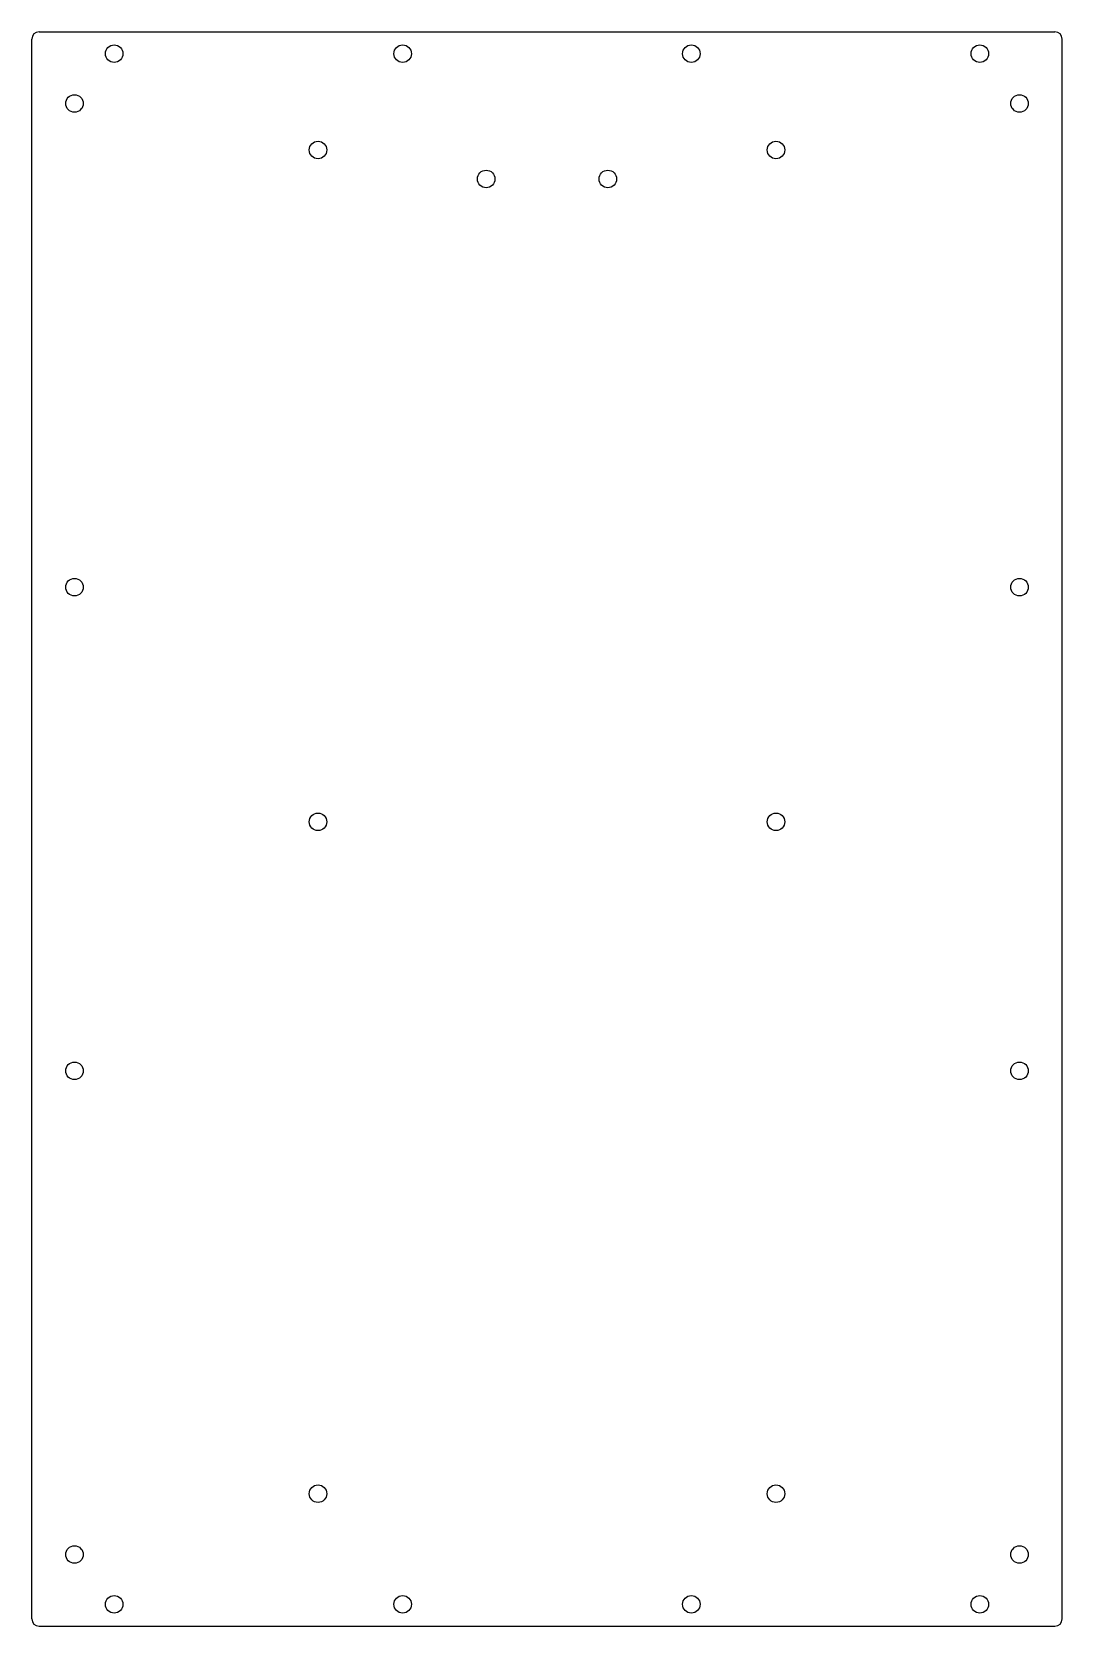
# Model space of a CAD drawing. Header units: millimetres. Extents: x -288 to 0, y -223 to 223.
import ezdxf

# ---------------------------------------------------------------- set-up
doc = ezdxf.new("R2010")
doc.units = ezdxf.units.MM

msp = doc.modelspace()

# ---------------------------------------------------------------- linework, layer by layer
at = {"color": 7, "linetype": 'Continuous', "lineweight": 25}
for p, q in [((-288, -220.8), (-288, 220.8)), ((-286, 222.8), (-2, 222.8)), ((0, -220.8), (0, 220.8)), ((-286, -222.8), (-2, -222.8))]:
    msp.add_line(p, q, dxfattribs=at)
for centre in [(-265, 216.7), (-184.33, 216.7), (-103.67, 216.7), (-23, 216.7), (-276.1, 202.8), (-11.9, 202.8), (-208, 189.8), (-80, 189.8), (-161, 181.7), (-127, 181.7), (-276.1, 67.6), (-11.9, 67.6), (-208, 2), (-80, 2), (-276.1, -67.6), (-11.9, -67.6), (-208, -185.8), (-80, -185.8), (-276.1, -202.8), (-11.9, -202.8), (-265, -216.7), (-184.33, -216.7), (-103.67, -216.7), (-23, -216.7)]:
    msp.add_circle(centre, 2.45, dxfattribs=at)
for centre, start, end in [((-286, 220.8), 90, 180), ((-2, 220.8), 0, 90), ((-286, -220.8), 180, 270), ((-2, -220.8), 270, 0)]:
    msp.add_arc(centre, 2, start, end, dxfattribs=at)

doc.saveas('drawing.dxf')
